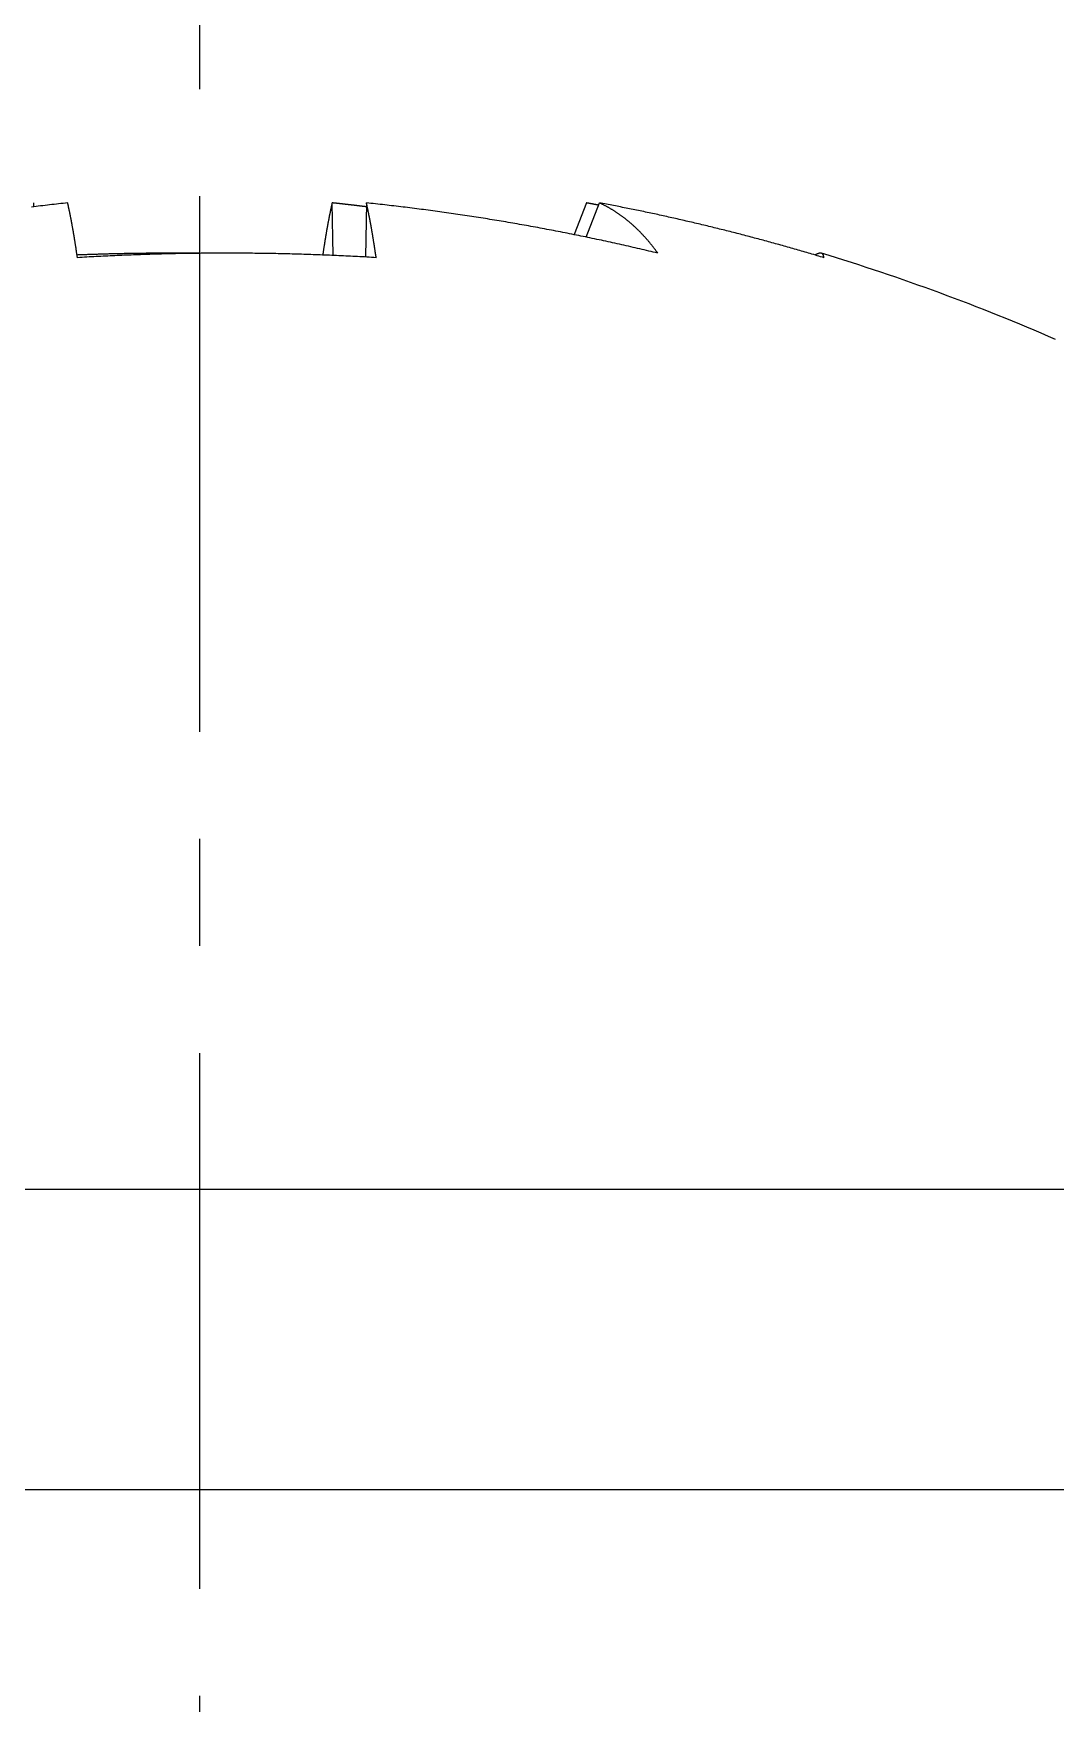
# Model space of a CAD drawing. Extents: x 8 to 293, y -214 to 82.
# Drawn here: x 80.088 to 82.474, y -82.019 to -78.121 of the extents above; entities that cross this region are included whole.
import ezdxf

# ---------------------------------------------------------------- set-up
doc = ezdxf.new("R2010")
doc.units = 0
doc.linetypes.add('CENTER', pattern=[2, 1.25, -0.25, 0.25, -0.25])
doc.layers.get('0').update_dxf_attribs({"linetype": 'CONTINUOUS'})
doc.layers.add('CENTER', color=1, linetype='CENTER')

msp = doc.modelspace()

# ---------------------------------------------------------------- linework, layer by layer
at = {"color": 7, "linetype": 'CONTINUOUS'}
for p, q in [((80.0878, -78.5169), (80.088, -78.526)), ((80.7873, -78.6396), (80.7852, -78.5169)), ((80.8651, -78.5169), (80.863, -78.6433)), ((81.3786, -78.5169), (81.3498, -78.591)), ((81.3779, -78.5968), (81.409, -78.5169)), ((83.4265, -80.8194), (77.5387, -80.8194)), ((72.4765, -81.5194), (88.4765, -81.5194))]:
    msp.add_line(p, q, dxfattribs=at)
for points in [[(80.1678, -78.5169, 0), (80.1625, -78.5174, 0), (80.1573, -78.518, 0), (80.152, -78.5186, 0), (80.1467, -78.5192, 0), (80.1415, -78.5198, 0), (80.1362, -78.5203, 0), (80.1309, -78.5209, 0), (80.1257, -78.5215, 0), (80.1204, -78.5222, 0), (80.1151, -78.5228, 0), (80.1099, -78.5234, 0), (80.1046, -78.524, 0), (80.0993, -78.5246, 0), (80.0941, -78.5253, 0), (80.0888, -78.5259, 0), (80.0836, -78.5266, 0)], [(80.1906, -78.6448, 0), (80.1904, -78.6436, 0), (80.1903, -78.6423, 0), (80.1901, -78.6411, 0), (80.1899, -78.6399, 0), (80.1897, -78.6387, 0), (80.1896, -78.6375, 0), (80.1894, -78.6363, 0), (80.1892, -78.6351, 0), (80.189, -78.6339, 0), (80.1888, -78.6327, 0), (80.1887, -78.6316, 0), (80.1885, -78.6304, 0), (80.1883, -78.6292, 0), (80.1881, -78.628, 0), (80.188, -78.6269, 0), (80.1878, -78.6257, 0), (80.1876, -78.6245, 0), (80.1874, -78.6234, 0), (80.1873, -78.6222, 0), (80.1871, -78.6211, 0), (80.1869, -78.6199, 0), (80.1867, -78.6188, 0), (80.1866, -78.6176, 0), (80.1864, -78.6165, 0), (80.1862, -78.6153, 0), (80.186, -78.6142, 0), (80.1858, -78.6131, 0), (80.1857, -78.612, 0), (80.1855, -78.6108, 0), (80.1853, -78.6097, 0), (80.1851, -78.6086, 0), (80.185, -78.6075, 0), (80.1848, -78.6064, 0), (80.1846, -78.6053, 0), (80.1844, -78.6042, 0), (80.1842, -78.6031, 0), (80.1841, -78.602, 0), (80.1839, -78.6009, 0), (80.1837, -78.5998, 0), (80.1835, -78.5987, 0), (80.1834, -78.5976, 0), (80.1832, -78.5966, 0), (80.183, -78.5955, 0), (80.1828, -78.5944, 0), (80.1827, -78.5933, 0), (80.1825, -78.5923, 0), (80.1823, -78.5912, 0), (80.1821, -78.5902, 0), (80.1819, -78.5891, 0), (80.1818, -78.5881, 0), (80.1816, -78.587, 0), (80.1814, -78.586, 0), (80.1812, -78.5849, 0), (80.1811, -78.5839, 0), (80.1809, -78.5829, 0), (80.1807, -78.5818, 0), (80.1805, -78.5808, 0), (80.1803, -78.5798, 0), (80.1802, -78.5788, 0), (80.18, -78.5778, 0), (80.1798, -78.5767, 0), (80.1796, -78.5757, 0), (80.1794, -78.5747, 0), (80.1793, -78.5737, 0), (80.1791, -78.5727, 0), (80.1789, -78.5717, 0), (80.1787, -78.5707, 0), (80.1786, -78.5698, 0), (80.1784, -78.5688, 0), (80.1782, -78.5678, 0), (80.178, -78.5668, 0), (80.1778, -78.5658, 0), (80.1777, -78.5649, 0), (80.1775, -78.5639, 0), (80.1773, -78.5629, 0), (80.1771, -78.562, 0), (80.1769, -78.561, 0), (80.1768, -78.5601, 0), (80.1766, -78.5591, 0), (80.1764, -78.5582, 0), (80.1762, -78.5572, 0), (80.1761, -78.5563, 0), (80.1759, -78.5554, 0), (80.1757, -78.5544, 0), (80.1755, -78.5535, 0), (80.1753, -78.5526, 0), (80.1752, -78.5517, 0), (80.175, -78.5507, 0), (80.1748, -78.5498, 0), (80.1746, -78.5489, 0), (80.1744, -78.548, 0), (80.1743, -78.5471, 0), (80.1741, -78.5462, 0), (80.1739, -78.5453, 0), (80.1737, -78.5444, 0), (80.1735, -78.5435, 0), (80.1734, -78.5426, 0), (80.1732, -78.5417, 0), (80.173, -78.5409, 0), (80.1728, -78.54, 0), (80.1726, -78.5391, 0), (80.1725, -78.5382, 0), (80.1723, -78.5374, 0), (80.1721, -78.5365, 0), (80.1719, -78.5357, 0), (80.1717, -78.5348, 0), (80.1716, -78.534, 0), (80.1714, -78.5331, 0), (80.1712, -78.5323, 0), (80.171, -78.5314, 0), (80.1708, -78.5306, 0), (80.1707, -78.5297, 0), (80.1705, -78.5289, 0), (80.1703, -78.5281, 0), (80.1701, -78.5273, 0), (80.1699, -78.5264, 0), (80.1698, -78.5256, 0), (80.1696, -78.5248, 0), (80.1694, -78.524, 0), (80.1692, -78.5232, 0), (80.169, -78.5224, 0), (80.1689, -78.5216, 0), (80.1687, -78.5208, 0), (80.1685, -78.52, 0), (80.1683, -78.5192, 0), (80.1681, -78.5184, 0), (80.168, -78.5176, 0), (80.1678, -78.5169, 0)], [(80.7852, -78.5169, 0), (80.785, -78.5176, 0), (80.7848, -78.5184, 0), (80.7847, -78.5191, 0), (80.7845, -78.5199, 0), (80.7843, -78.5206, 0), (80.7841, -78.5214, 0), (80.784, -78.5222, 0), (80.7838, -78.5229, 0), (80.7836, -78.5237, 0), (80.7834, -78.5245, 0), (80.7833, -78.5253, 0), (80.7831, -78.5261, 0), (80.7829, -78.5268, 0), (80.7828, -78.5276, 0), (80.7826, -78.5284, 0), (80.7824, -78.5292, 0), (80.7822, -78.53, 0), (80.7821, -78.5308, 0), (80.7819, -78.5316, 0), (80.7817, -78.5324, 0), (80.7815, -78.5332, 0), (80.7814, -78.5341, 0), (80.7812, -78.5349, 0), (80.781, -78.5357, 0), (80.7809, -78.5365, 0), (80.7807, -78.5373, 0), (80.7805, -78.5382, 0), (80.7803, -78.539, 0), (80.7802, -78.5399, 0), (80.78, -78.5407, 0), (80.7798, -78.5415, 0), (80.7796, -78.5424, 0), (80.7795, -78.5432, 0), (80.7793, -78.5441, 0), (80.7791, -78.5449, 0), (80.779, -78.5458, 0), (80.7788, -78.5467, 0), (80.7786, -78.5475, 0), (80.7784, -78.5484, 0), (80.7783, -78.5493, 0), (80.7781, -78.5502, 0), (80.7779, -78.551, 0), (80.7777, -78.5519, 0), (80.7776, -78.5528, 0), (80.7774, -78.5537, 0), (80.7772, -78.5546, 0), (80.7771, -78.5555, 0), (80.7769, -78.5564, 0), (80.7767, -78.5573, 0), (80.7765, -78.5582, 0), (80.7764, -78.5591, 0), (80.7762, -78.56, 0), (80.776, -78.5609, 0), (80.7759, -78.5618, 0), (80.7757, -78.5628, 0), (80.7755, -78.5637, 0), (80.7753, -78.5646, 0), (80.7752, -78.5655, 0), (80.775, -78.5665, 0), (80.7748, -78.5674, 0), (80.7747, -78.5684, 0), (80.7745, -78.5693, 0), (80.7743, -78.5702, 0), (80.7741, -78.5712, 0), (80.774, -78.5721, 0), (80.7738, -78.5731, 0), (80.7736, -78.5741, 0), (80.7735, -78.575, 0), (80.7733, -78.576, 0), (80.7731, -78.577, 0), (80.7729, -78.5779, 0), (80.7728, -78.5789, 0), (80.7726, -78.5799, 0), (80.7724, -78.5809, 0), (80.7723, -78.5819, 0), (80.7721, -78.5828, 0), (80.7719, -78.5838, 0), (80.7717, -78.5848, 0), (80.7716, -78.5858, 0), (80.7714, -78.5868, 0), (80.7712, -78.5878, 0), (80.7711, -78.5888, 0), (80.7709, -78.5898, 0), (80.7707, -78.5909, 0), (80.7706, -78.5919, 0), (80.7704, -78.5929, 0), (80.7702, -78.5939, 0), (80.77, -78.5949, 0), (80.7699, -78.596, 0), (80.7697, -78.597, 0), (80.7695, -78.598, 0), (80.7694, -78.5991, 0), (80.7692, -78.6001, 0), (80.769, -78.6012, 0), (80.7688, -78.6022, 0), (80.7687, -78.6033, 0), (80.7685, -78.6043, 0), (80.7683, -78.6054, 0), (80.7682, -78.6065, 0), (80.768, -78.6075, 0), (80.7678, -78.6086, 0), (80.7677, -78.6097, 0), (80.7675, -78.6107, 0), (80.7673, -78.6118, 0), (80.7671, -78.6129, 0), (80.767, -78.614, 0), (80.7668, -78.6151, 0), (80.7666, -78.6161, 0), (80.7665, -78.6172, 0), (80.7663, -78.6183, 0), (80.7661, -78.6194, 0), (80.766, -78.6205, 0), (80.7658, -78.6216, 0), (80.7656, -78.6228, 0), (80.7654, -78.6239, 0), (80.7653, -78.625, 0), (80.7651, -78.6261, 0), (80.7649, -78.6272, 0), (80.7648, -78.6283, 0), (80.7646, -78.6295, 0), (80.7644, -78.6306, 0), (80.7643, -78.6317, 0), (80.7641, -78.6329, 0), (80.7639, -78.634, 0), (80.7638, -78.6352, 0), (80.7636, -78.6363, 0), (80.7634, -78.6375, 0), (80.7632, -78.6386, 0)], [(80.865, -78.526, 0), (80.8643, -78.526, 0), (80.8637, -78.5259, 0), (80.8631, -78.5258, 0), (80.8625, -78.5257, 0), (80.8618, -78.5256, 0), (80.8612, -78.5256, 0), (80.8606, -78.5255, 0), (80.86, -78.5254, 0), (80.8594, -78.5253, 0), (80.8587, -78.5253, 0), (80.8581, -78.5252, 0), (80.8575, -78.5251, 0), (80.8569, -78.525, 0), (80.8562, -78.525, 0), (80.8556, -78.5249, 0), (80.855, -78.5248, 0), (80.8544, -78.5247, 0), (80.8537, -78.5247, 0), (80.8531, -78.5246, 0), (80.8525, -78.5245, 0), (80.8519, -78.5244, 0), (80.8513, -78.5244, 0), (80.8506, -78.5243, 0), (80.85, -78.5242, 0), (80.8494, -78.5241, 0), (80.8488, -78.5241, 0), (80.8481, -78.524, 0), (80.8475, -78.5239, 0), (80.8469, -78.5238, 0), (80.8463, -78.5238, 0), (80.8456, -78.5237, 0), (80.845, -78.5236, 0), (80.8444, -78.5235, 0), (80.8438, -78.5235, 0), (80.8432, -78.5234, 0), (80.8425, -78.5233, 0), (80.8419, -78.5233, 0), (80.8413, -78.5232, 0), (80.8407, -78.5231, 0), (80.84, -78.523, 0), (80.8394, -78.523, 0), (80.8388, -78.5229, 0), (80.8382, -78.5228, 0), (80.8375, -78.5227, 0), (80.8369, -78.5227, 0), (80.8363, -78.5226, 0), (80.8357, -78.5225, 0), (80.835, -78.5224, 0), (80.8344, -78.5224, 0), (80.8338, -78.5223, 0), (80.8332, -78.5222, 0), (80.8326, -78.5222, 0), (80.8319, -78.5221, 0), (80.8313, -78.522, 0), (80.8307, -78.5219, 0), (80.8301, -78.5219, 0), (80.8294, -78.5218, 0), (80.8288, -78.5217, 0), (80.8282, -78.5216, 0), (80.8276, -78.5216, 0), (80.8269, -78.5215, 0), (80.8263, -78.5214, 0), (80.8257, -78.5214, 0), (80.8251, -78.5213, 0), (80.8245, -78.5212, 0), (80.8238, -78.5211, 0), (80.8232, -78.5211, 0), (80.8226, -78.521, 0), (80.822, -78.5209, 0), (80.8213, -78.5209, 0), (80.8207, -78.5208, 0), (80.8201, -78.5207, 0), (80.8195, -78.5206, 0), (80.8188, -78.5206, 0), (80.8182, -78.5205, 0), (80.8176, -78.5204, 0), (80.817, -78.5204, 0), (80.8163, -78.5203, 0), (80.8157, -78.5202, 0), (80.8151, -78.5202, 0), (80.8145, -78.5201, 0), (80.8139, -78.52, 0), (80.8132, -78.5199, 0), (80.8126, -78.5199, 0), (80.812, -78.5198, 0), (80.8114, -78.5197, 0), (80.8107, -78.5197, 0), (80.8101, -78.5196, 0), (80.8095, -78.5195, 0), (80.8089, -78.5195, 0), (80.8082, -78.5194, 0), (80.8076, -78.5193, 0), (80.807, -78.5192, 0), (80.8064, -78.5192, 0), (80.8057, -78.5191, 0), (80.8051, -78.519, 0), (80.8045, -78.519, 0), (80.8039, -78.5189, 0), (80.8033, -78.5188, 0), (80.8026, -78.5188, 0), (80.802, -78.5187, 0), (80.8014, -78.5186, 0), (80.8008, -78.5186, 0), (80.8001, -78.5185, 0), (80.7995, -78.5184, 0), (80.7989, -78.5184, 0), (80.7983, -78.5183, 0), (80.7976, -78.5182, 0), (80.797, -78.5181, 0), (80.7964, -78.5181, 0), (80.7958, -78.518, 0), (80.7952, -78.5179, 0), (80.7945, -78.5179, 0), (80.7939, -78.5178, 0), (80.7933, -78.5177, 0), (80.7927, -78.5177, 0), (80.792, -78.5176, 0), (80.7914, -78.5175, 0), (80.7908, -78.5175, 0), (80.7902, -78.5174, 0), (80.7895, -78.5173, 0), (80.7889, -78.5173, 0), (80.7883, -78.5172, 0), (80.7877, -78.5171, 0), (80.787, -78.5171, 0), (80.7864, -78.517, 0), (80.7858, -78.5169, 0), (80.7852, -78.5169, 0)], [(80.8879, -78.6448, 0), (80.8878, -78.6436, 0), (80.8876, -78.6423, 0), (80.8874, -78.6411, 0), (80.8872, -78.6399, 0), (80.8871, -78.6387, 0), (80.8869, -78.6375, 0), (80.8867, -78.6363, 0), (80.8865, -78.6351, 0), (80.8864, -78.6339, 0), (80.8862, -78.6327, 0), (80.886, -78.6316, 0), (80.8858, -78.6304, 0), (80.8857, -78.6292, 0), (80.8855, -78.628, 0), (80.8853, -78.6269, 0), (80.8851, -78.6257, 0), (80.8849, -78.6245, 0), (80.8848, -78.6234, 0), (80.8846, -78.6222, 0), (80.8844, -78.6211, 0), (80.8842, -78.6199, 0), (80.8841, -78.6188, 0), (80.8839, -78.6176, 0), (80.8837, -78.6165, 0), (80.8835, -78.6153, 0), (80.8834, -78.6142, 0), (80.8832, -78.6131, 0), (80.883, -78.612, 0), (80.8828, -78.6108, 0), (80.8827, -78.6097, 0), (80.8825, -78.6086, 0), (80.8823, -78.6075, 0), (80.8821, -78.6064, 0), (80.8819, -78.6053, 0), (80.8818, -78.6042, 0), (80.8816, -78.6031, 0), (80.8814, -78.602, 0), (80.8812, -78.6009, 0), (80.8811, -78.5998, 0), (80.8809, -78.5987, 0), (80.8807, -78.5976, 0), (80.8805, -78.5966, 0), (80.8803, -78.5955, 0), (80.8802, -78.5944, 0), (80.88, -78.5933, 0), (80.8798, -78.5923, 0), (80.8796, -78.5912, 0), (80.8795, -78.5902, 0), (80.8793, -78.5891, 0), (80.8791, -78.5881, 0), (80.8789, -78.587, 0), (80.8787, -78.586, 0), (80.8786, -78.5849, 0), (80.8784, -78.5839, 0), (80.8782, -78.5829, 0), (80.878, -78.5818, 0), (80.8779, -78.5808, 0), (80.8777, -78.5798, 0), (80.8775, -78.5788, 0), (80.8773, -78.5778, 0), (80.8771, -78.5767, 0), (80.877, -78.5757, 0), (80.8768, -78.5747, 0), (80.8766, -78.5737, 0), (80.8764, -78.5727, 0), (80.8763, -78.5717, 0), (80.8761, -78.5707, 0), (80.8759, -78.5698, 0), (80.8757, -78.5688, 0), (80.8755, -78.5678, 0), (80.8754, -78.5668, 0), (80.8752, -78.5658, 0), (80.875, -78.5649, 0), (80.8748, -78.5639, 0), (80.8746, -78.5629, 0), (80.8745, -78.562, 0), (80.8743, -78.561, 0), (80.8741, -78.5601, 0), (80.8739, -78.5591, 0), (80.8737, -78.5582, 0), (80.8736, -78.5572, 0), (80.8734, -78.5563, 0), (80.8732, -78.5554, 0), (80.873, -78.5544, 0), (80.8729, -78.5535, 0), (80.8727, -78.5526, 0), (80.8725, -78.5517, 0), (80.8723, -78.5507, 0), (80.8721, -78.5498, 0), (80.872, -78.5489, 0), (80.8718, -78.548, 0), (80.8716, -78.5471, 0), (80.8714, -78.5462, 0), (80.8712, -78.5453, 0), (80.8711, -78.5444, 0), (80.8709, -78.5435, 0), (80.8707, -78.5426, 0), (80.8705, -78.5417, 0), (80.8703, -78.5409, 0), (80.8702, -78.54, 0), (80.87, -78.5391, 0), (80.8698, -78.5382, 0), (80.8696, -78.5374, 0), (80.8694, -78.5365, 0), (80.8693, -78.5357, 0), (80.8691, -78.5348, 0), (80.8689, -78.534, 0), (80.8687, -78.5331, 0), (80.8685, -78.5323, 0), (80.8684, -78.5314, 0), (80.8682, -78.5306, 0), (80.868, -78.5297, 0), (80.8678, -78.5289, 0), (80.8676, -78.5281, 0), (80.8675, -78.5273, 0), (80.8673, -78.5264, 0), (80.8671, -78.5256, 0), (80.8669, -78.5248, 0), (80.8667, -78.524, 0), (80.8666, -78.5232, 0), (80.8664, -78.5224, 0), (80.8662, -78.5216, 0), (80.866, -78.5208, 0), (80.8658, -78.52, 0), (80.8657, -78.5192, 0), (80.8655, -78.5184, 0), (80.8653, -78.5176, 0), (80.8651, -78.5169, 0)], [(81.5454, -78.6343, 0), (81.5402, -78.633, 0), (81.5349, -78.6318, 0), (81.5297, -78.6305, 0), (81.5244, -78.6293, 0), (81.5191, -78.628, 0), (81.5139, -78.6268, 0), (81.5086, -78.6255, 0), (81.5033, -78.6243, 0), (81.498, -78.6231, 0), (81.4928, -78.6219, 0), (81.4875, -78.6207, 0), (81.4822, -78.6195, 0), (81.477, -78.6183, 0), (81.4717, -78.6171, 0), (81.4664, -78.6159, 0), (81.4611, -78.6147, 0), (81.4558, -78.6135, 0), (81.4506, -78.6123, 0), (81.4453, -78.6112, 0), (81.44, -78.61, 0), (81.4347, -78.6088, 0), (81.4294, -78.6077, 0), (81.4241, -78.6065, 0), (81.4189, -78.6054, 0), (81.4136, -78.6043, 0), (81.4083, -78.6031, 0), (81.403, -78.602, 0), (81.3977, -78.6009, 0), (81.3924, -78.5998, 0), (81.3871, -78.5987, 0), (81.3818, -78.5976, 0), (81.3765, -78.5965, 0), (81.3712, -78.5954, 0), (81.366, -78.5943, 0), (81.3607, -78.5932, 0), (81.3554, -78.5921, 0), (81.3501, -78.5911, 0), (81.3448, -78.59, 0), (81.3395, -78.5889, 0), (81.3342, -78.5879, 0), (81.3289, -78.5868, 0), (81.3236, -78.5858, 0), (81.3183, -78.5848, 0), (81.313, -78.5837, 0), (81.3076, -78.5827, 0), (81.3023, -78.5817, 0), (81.297, -78.5807, 0), (81.2917, -78.5797, 0), (81.2864, -78.5787, 0), (81.2811, -78.5777, 0), (81.2758, -78.5767, 0), (81.2705, -78.5757, 0), (81.2652, -78.5747, 0), (81.2599, -78.5737, 0), (81.2546, -78.5727, 0), (81.2492, -78.5718, 0), (81.2439, -78.5708, 0), (81.2386, -78.5699, 0), (81.2333, -78.5689, 0), (81.228, -78.568, 0), (81.2227, -78.567, 0), (81.2173, -78.5661, 0), (81.212, -78.5652, 0), (81.2067, -78.5643, 0), (81.2014, -78.5633, 0), (81.1961, -78.5624, 0), (81.1907, -78.5615, 0), (81.1854, -78.5606, 0), (81.1801, -78.5597, 0), (81.1748, -78.5588, 0), (81.1695, -78.558, 0), (81.1641, -78.5571, 0), (81.1588, -78.5562, 0), (81.1535, -78.5554, 0), (81.1482, -78.5545, 0), (81.1428, -78.5536, 0), (81.1375, -78.5528, 0), (81.1322, -78.5519, 0), (81.1268, -78.5511, 0), (81.1215, -78.5503, 0), (81.1162, -78.5494, 0), (81.1109, -78.5486, 0), (81.1055, -78.5478, 0), (81.1002, -78.547, 0), (81.0949, -78.5462, 0), (81.0895, -78.5454, 0), (81.0842, -78.5446, 0), (81.0789, -78.5438, 0), (81.0735, -78.543, 0), (81.0682, -78.5423, 0), (81.0629, -78.5415, 0), (81.0575, -78.5407, 0), (81.0522, -78.54, 0), (81.0468, -78.5392, 0), (81.0415, -78.5385, 0), (81.0362, -78.5377, 0), (81.0308, -78.537, 0), (81.0255, -78.5362, 0), (81.0201, -78.5355, 0), (81.0148, -78.5348, 0), (81.0095, -78.5341, 0), (81.0041, -78.5334, 0), (80.9988, -78.5327, 0), (80.9934, -78.532, 0), (80.9881, -78.5313, 0), (80.9828, -78.5306, 0), (80.9774, -78.5299, 0), (80.9721, -78.5292, 0), (80.9667, -78.5286, 0), (80.9614, -78.5279, 0), (80.956, -78.5272, 0), (80.9507, -78.5266, 0), (80.9453, -78.5259, 0), (80.94, -78.5253, 0), (80.9347, -78.5246, 0), (80.9293, -78.524, 0), (80.924, -78.5234, 0), (80.9186, -78.5228, 0), (80.9133, -78.5222, 0), (80.9079, -78.5215, 0), (80.9026, -78.5209, 0), (80.8972, -78.5203, 0), (80.8919, -78.5198, 0), (80.8865, -78.5192, 0), (80.8812, -78.5186, 0), (80.8758, -78.518, 0), (80.8705, -78.5174, 0), (80.8651, -78.5169, 0)], [(81.4069, -78.5223, 0), (81.4067, -78.5222, 0), (81.4065, -78.5222, 0), (81.4063, -78.5221, 0), (81.406, -78.5221, 0), (81.4058, -78.522, 0), (81.4056, -78.522, 0), (81.4054, -78.522, 0), (81.4052, -78.5219, 0), (81.4049, -78.5219, 0), (81.4047, -78.5218, 0), (81.4045, -78.5218, 0), (81.4043, -78.5217, 0), (81.404, -78.5217, 0), (81.4038, -78.5217, 0), (81.4036, -78.5216, 0), (81.4034, -78.5216, 0), (81.4032, -78.5215, 0), (81.4029, -78.5215, 0), (81.4027, -78.5214, 0), (81.4025, -78.5214, 0), (81.4023, -78.5214, 0), (81.4021, -78.5213, 0), (81.4018, -78.5213, 0), (81.4016, -78.5212, 0), (81.4014, -78.5212, 0), (81.4012, -78.5212, 0), (81.401, -78.5211, 0), (81.4007, -78.5211, 0), (81.4005, -78.521, 0), (81.4003, -78.521, 0), (81.4001, -78.5209, 0), (81.3999, -78.5209, 0), (81.3996, -78.5209, 0), (81.3994, -78.5208, 0), (81.3992, -78.5208, 0), (81.399, -78.5207, 0), (81.3987, -78.5207, 0), (81.3985, -78.5206, 0), (81.3983, -78.5206, 0), (81.3981, -78.5206, 0), (81.3979, -78.5205, 0), (81.3976, -78.5205, 0), (81.3974, -78.5204, 0), (81.3972, -78.5204, 0), (81.397, -78.5203, 0), (81.3968, -78.5203, 0), (81.3965, -78.5203, 0), (81.3963, -78.5202, 0), (81.3961, -78.5202, 0), (81.3959, -78.5201, 0), (81.3957, -78.5201, 0), (81.3954, -78.52, 0), (81.3952, -78.52, 0), (81.395, -78.52, 0), (81.3948, -78.5199, 0), (81.3945, -78.5199, 0), (81.3943, -78.5198, 0), (81.3941, -78.5198, 0), (81.3939, -78.5198, 0), (81.3937, -78.5197, 0), (81.3934, -78.5197, 0), (81.3932, -78.5196, 0), (81.393, -78.5196, 0), (81.3928, -78.5195, 0), (81.3926, -78.5195, 0), (81.3923, -78.5195, 0), (81.3921, -78.5194, 0), (81.3919, -78.5194, 0), (81.3917, -78.5193, 0), (81.3915, -78.5193, 0), (81.3912, -78.5192, 0), (81.391, -78.5192, 0), (81.3908, -78.5192, 0), (81.3906, -78.5191, 0), (81.3903, -78.5191, 0), (81.3901, -78.519, 0), (81.3899, -78.519, 0), (81.3897, -78.519, 0), (81.3895, -78.5189, 0), (81.3892, -78.5189, 0), (81.389, -78.5188, 0), (81.3888, -78.5188, 0), (81.3886, -78.5187, 0), (81.3884, -78.5187, 0), (81.3881, -78.5187, 0), (81.3879, -78.5186, 0), (81.3877, -78.5186, 0), (81.3875, -78.5185, 0), (81.3873, -78.5185, 0), (81.387, -78.5185, 0), (81.3868, -78.5184, 0), (81.3866, -78.5184, 0), (81.3864, -78.5183, 0), (81.3861, -78.5183, 0), (81.3859, -78.5182, 0), (81.3857, -78.5182, 0), (81.3855, -78.5182, 0), (81.3853, -78.5181, 0), (81.385, -78.5181, 0), (81.3848, -78.518, 0), (81.3846, -78.518, 0), (81.3844, -78.518, 0), (81.3842, -78.5179, 0), (81.3839, -78.5179, 0), (81.3837, -78.5178, 0), (81.3835, -78.5178, 0), (81.3833, -78.5177, 0), (81.3831, -78.5177, 0), (81.3828, -78.5177, 0), (81.3826, -78.5176, 0), (81.3824, -78.5176, 0), (81.3822, -78.5175, 0), (81.3819, -78.5175, 0), (81.3817, -78.5175, 0), (81.3815, -78.5174, 0), (81.3813, -78.5174, 0), (81.3811, -78.5173, 0), (81.3808, -78.5173, 0), (81.3806, -78.5172, 0), (81.3804, -78.5172, 0), (81.3802, -78.5172, 0), (81.38, -78.5171, 0), (81.3797, -78.5171, 0), (81.3795, -78.517, 0), (81.3793, -78.517, 0), (81.3791, -78.517, 0), (81.3789, -78.5169, 0), (81.3786, -78.5169, 0)], [(81.9336, -78.645, 0), (81.9295, -78.6438, 0), (81.9255, -78.6426, 0), (81.9214, -78.6413, 0), (81.9174, -78.6401, 0), (81.9133, -78.6389, 0), (81.9093, -78.6377, 0), (81.9053, -78.6365, 0), (81.9012, -78.6353, 0), (81.8972, -78.6341, 0), (81.8931, -78.6329, 0), (81.8891, -78.6318, 0), (81.885, -78.6306, 0), (81.881, -78.6294, 0), (81.8769, -78.6282, 0), (81.8728, -78.627, 0), (81.8688, -78.6259, 0), (81.8647, -78.6247, 0), (81.8607, -78.6235, 0), (81.8566, -78.6224, 0), (81.8526, -78.6212, 0), (81.8485, -78.6201, 0), (81.8444, -78.6189, 0), (81.8404, -78.6178, 0), (81.8363, -78.6166, 0), (81.8323, -78.6155, 0), (81.8282, -78.6144, 0), (81.8241, -78.6132, 0), (81.8201, -78.6121, 0), (81.816, -78.611, 0), (81.8119, -78.6099, 0), (81.8078, -78.6088, 0), (81.8038, -78.6076, 0), (81.7997, -78.6065, 0), (81.7956, -78.6054, 0), (81.7916, -78.6043, 0), (81.7875, -78.6032, 0), (81.7834, -78.6021, 0), (81.7793, -78.601, 0), (81.7753, -78.5999, 0), (81.7712, -78.5989, 0), (81.7671, -78.5978, 0), (81.763, -78.5967, 0), (81.7589, -78.5956, 0), (81.7549, -78.5945, 0), (81.7508, -78.5935, 0), (81.7467, -78.5924, 0), (81.7426, -78.5913, 0), (81.7385, -78.5903, 0), (81.7344, -78.5892, 0), (81.7303, -78.5882, 0), (81.7263, -78.5871, 0), (81.7222, -78.5861, 0), (81.7181, -78.585, 0), (81.714, -78.584, 0), (81.7099, -78.583, 0), (81.7058, -78.5819, 0), (81.7017, -78.5809, 0), (81.6976, -78.5799, 0), (81.6935, -78.5789, 0), (81.6894, -78.5779, 0), (81.6853, -78.5768, 0), (81.6812, -78.5758, 0), (81.6771, -78.5748, 0), (81.673, -78.5738, 0), (81.6689, -78.5728, 0), (81.6648, -78.5718, 0), (81.6607, -78.5708, 0), (81.6566, -78.5698, 0), (81.6525, -78.5689, 0), (81.6484, -78.5679, 0), (81.6443, -78.5669, 0), (81.6402, -78.5659, 0), (81.6361, -78.5649, 0), (81.632, -78.564, 0), (81.6279, -78.563, 0), (81.6238, -78.562, 0), (81.6197, -78.5611, 0), (81.6155, -78.5601, 0), (81.6114, -78.5592, 0), (81.6073, -78.5582, 0), (81.6032, -78.5573, 0), (81.5991, -78.5564, 0), (81.595, -78.5554, 0), (81.5909, -78.5545, 0), (81.5867, -78.5536, 0), (81.5826, -78.5526, 0), (81.5785, -78.5517, 0), (81.5744, -78.5508, 0), (81.5703, -78.5499, 0), (81.5661, -78.549, 0), (81.562, -78.548, 0), (81.5579, -78.5471, 0), (81.5538, -78.5462, 0), (81.5497, -78.5453, 0), (81.5455, -78.5444, 0), (81.5414, -78.5436, 0), (81.5373, -78.5427, 0), (81.5332, -78.5418, 0), (81.529, -78.5409, 0), (81.5249, -78.54, 0), (81.5208, -78.5391, 0), (81.5166, -78.5383, 0), (81.5125, -78.5374, 0), (81.5084, -78.5365, 0), (81.5042, -78.5357, 0), (81.5001, -78.5348, 0), (81.496, -78.534, 0), (81.4918, -78.5331, 0), (81.4877, -78.5323, 0), (81.4836, -78.5314, 0), (81.4794, -78.5306, 0), (81.4753, -78.5298, 0), (81.4712, -78.5289, 0), (81.467, -78.5281, 0), (81.4629, -78.5273, 0), (81.4587, -78.5265, 0), (81.4546, -78.5256, 0), (81.4505, -78.5248, 0), (81.4463, -78.524, 0), (81.4422, -78.5232, 0), (81.438, -78.5224, 0), (81.4339, -78.5216, 0), (81.4298, -78.5208, 0), (81.4256, -78.52, 0), (81.4215, -78.5192, 0), (81.4173, -78.5184, 0), (81.4132, -78.5176, 0), (81.409, -78.5169, 0)], [(81.5454, -78.6343, 0), (81.5445, -78.633, 0), (81.5436, -78.6318, 0), (81.5427, -78.6305, 0), (81.5418, -78.6293, 0), (81.5408, -78.628, 0), (81.5399, -78.6268, 0), (81.539, -78.6255, 0), (81.538, -78.6243, 0), (81.5371, -78.6231, 0), (81.5362, -78.6219, 0), (81.5352, -78.6207, 0), (81.5343, -78.6195, 0), (81.5333, -78.6183, 0), (81.5324, -78.6171, 0), (81.5314, -78.6159, 0), (81.5305, -78.6147, 0), (81.5295, -78.6135, 0), (81.5286, -78.6123, 0), (81.5276, -78.6112, 0), (81.5266, -78.61, 0), (81.5257, -78.6088, 0), (81.5247, -78.6077, 0), (81.5237, -78.6065, 0), (81.5228, -78.6054, 0), (81.5218, -78.6043, 0), (81.5208, -78.6031, 0), (81.5198, -78.602, 0), (81.5189, -78.6009, 0), (81.5179, -78.5998, 0), (81.5169, -78.5987, 0), (81.5159, -78.5976, 0), (81.5149, -78.5965, 0), (81.5139, -78.5954, 0), (81.5129, -78.5943, 0), (81.5119, -78.5932, 0), (81.5109, -78.5921, 0), (81.5099, -78.5911, 0), (81.5089, -78.59, 0), (81.5079, -78.5889, 0), (81.5069, -78.5879, 0), (81.5059, -78.5868, 0), (81.5049, -78.5858, 0), (81.5039, -78.5848, 0), (81.5028, -78.5837, 0), (81.5018, -78.5827, 0), (81.5008, -78.5817, 0), (81.4998, -78.5807, 0), (81.4987, -78.5797, 0), (81.4977, -78.5787, 0), (81.4967, -78.5777, 0), (81.4956, -78.5767, 0), (81.4946, -78.5757, 0), (81.4936, -78.5747, 0), (81.4925, -78.5737, 0), (81.4915, -78.5727, 0), (81.4904, -78.5718, 0), (81.4894, -78.5708, 0), (81.4883, -78.5699, 0), (81.4873, -78.5689, 0), (81.4862, -78.568, 0), (81.4852, -78.567, 0), (81.4841, -78.5661, 0), (81.483, -78.5652, 0), (81.482, -78.5643, 0), (81.4809, -78.5633, 0), (81.4798, -78.5624, 0), (81.4788, -78.5615, 0), (81.4777, -78.5606, 0), (81.4766, -78.5597, 0), (81.4755, -78.5588, 0), (81.4744, -78.558, 0), (81.4734, -78.5571, 0), (81.4723, -78.5562, 0), (81.4712, -78.5554, 0), (81.4701, -78.5545, 0), (81.469, -78.5536, 0), (81.4679, -78.5528, 0), (81.4668, -78.5519, 0), (81.4657, -78.5511, 0), (81.4646, -78.5503, 0), (81.4635, -78.5494, 0), (81.4624, -78.5486, 0), (81.4613, -78.5478, 0), (81.4602, -78.547, 0), (81.4591, -78.5462, 0), (81.4579, -78.5454, 0), (81.4568, -78.5446, 0), (81.4557, -78.5438, 0), (81.4546, -78.543, 0), (81.4535, -78.5423, 0), (81.4523, -78.5415, 0), (81.4512, -78.5407, 0), (81.4501, -78.54, 0), (81.4489, -78.5392, 0), (81.4478, -78.5385, 0), (81.4467, -78.5377, 0), (81.4455, -78.537, 0), (81.4444, -78.5362, 0), (81.4432, -78.5355, 0), (81.4421, -78.5348, 0), (81.4409, -78.5341, 0), (81.4398, -78.5334, 0), (81.4386, -78.5327, 0), (81.4375, -78.532, 0), (81.4363, -78.5313, 0), (81.4351, -78.5306, 0), (81.434, -78.5299, 0), (81.4328, -78.5292, 0), (81.4316, -78.5286, 0), (81.4305, -78.5279, 0), (81.4293, -78.5272, 0), (81.4281, -78.5266, 0), (81.4269, -78.5259, 0), (81.4258, -78.5253, 0), (81.4246, -78.5246, 0), (81.4234, -78.524, 0), (81.4222, -78.5234, 0), (81.421, -78.5228, 0), (81.4198, -78.5222, 0), (81.4186, -78.5215, 0), (81.4174, -78.5209, 0), (81.4162, -78.5203, 0), (81.415, -78.5198, 0), (81.4138, -78.5192, 0), (81.4126, -78.5186, 0), (81.4114, -78.518, 0), (81.4102, -78.5174, 0), (81.409, -78.5169, 0)], [(80.4765, -78.6346, 0), (80.4742, -78.6346, 0), (80.472, -78.6346, 0), (80.4698, -78.6346, 0), (80.4675, -78.6345, 0), (80.4653, -78.6345, 0), (80.463, -78.6345, 0), (80.4608, -78.6345, 0), (80.4585, -78.6345, 0), (80.4563, -78.6345, 0), (80.4541, -78.6344, 0), (80.4518, -78.6344, 0), (80.4496, -78.6344, 0), (80.4473, -78.6344, 0), (80.4451, -78.6344, 0), (80.4428, -78.6344, 0), (80.4406, -78.6344, 0), (80.4384, -78.6343, 0), (80.4361, -78.6343, 0), (80.4339, -78.6343, 0), (80.4316, -78.6343, 0), (80.4294, -78.6343, 0), (80.4271, -78.6343, 0), (80.4249, -78.6343, 0), (80.4227, -78.6343, 0), (80.4204, -78.6343, 0), (80.4182, -78.6343, 0), (80.4159, -78.6343, 0), (80.4137, -78.6343, 0), (80.4115, -78.6343, 0), (80.4092, -78.6343, 0), (80.407, -78.6343, 0), (80.4047, -78.6343, 0), (80.4025, -78.6343, 0), (80.4002, -78.6343, 0), (80.398, -78.6343, 0), (80.3958, -78.6343, 0), (80.3935, -78.6343, 0), (80.3913, -78.6343, 0), (80.389, -78.6343, 0), (80.3868, -78.6344, 0), (80.3845, -78.6344, 0), (80.3823, -78.6344, 0), (80.3801, -78.6344, 0), (80.3778, -78.6344, 0), (80.3756, -78.6344, 0), (80.3733, -78.6344, 0), (80.3711, -78.6344, 0), (80.3689, -78.6345, 0), (80.3666, -78.6345, 0), (80.3644, -78.6345, 0), (80.3621, -78.6345, 0), (80.3599, -78.6345, 0), (80.3577, -78.6346, 0), (80.3554, -78.6346, 0), (80.3532, -78.6346, 0), (80.3509, -78.6346, 0), (80.3487, -78.6347, 0), (80.3464, -78.6347, 0), (80.3442, -78.6347, 0), (80.342, -78.6347, 0), (80.3397, -78.6348, 0), (80.3375, -78.6348, 0), (80.3352, -78.6348, 0), (80.333, -78.6349, 0), (80.3308, -78.6349, 0), (80.3285, -78.6349, 0), (80.3263, -78.6349, 0), (80.324, -78.635, 0), (80.3218, -78.635, 0), (80.3196, -78.6351, 0), (80.3173, -78.6351, 0), (80.3151, -78.6351, 0), (80.3128, -78.6352, 0), (80.3106, -78.6352, 0), (80.3084, -78.6352, 0), (80.3061, -78.6353, 0), (80.3039, -78.6353, 0), (80.3016, -78.6354, 0), (80.2994, -78.6354, 0), (80.2972, -78.6355, 0), (80.2949, -78.6355, 0), (80.2927, -78.6356, 0), (80.2904, -78.6356, 0), (80.2882, -78.6356, 0), (80.286, -78.6357, 0), (80.2837, -78.6357, 0), (80.2815, -78.6358, 0), (80.2792, -78.6358, 0), (80.277, -78.6359, 0), (80.2748, -78.636, 0), (80.2725, -78.636, 0), (80.2703, -78.6361, 0), (80.268, -78.6361, 0), (80.2658, -78.6362, 0), (80.2636, -78.6362, 0), (80.2613, -78.6363, 0), (80.2591, -78.6363, 0), (80.2568, -78.6364, 0), (80.2546, -78.6365, 0), (80.2524, -78.6365, 0), (80.2501, -78.6366, 0), (80.2479, -78.6367, 0), (80.2457, -78.6367, 0), (80.2434, -78.6368, 0), (80.2412, -78.6369, 0), (80.2389, -78.6369, 0), (80.2367, -78.637, 0), (80.2345, -78.6371, 0), (80.2322, -78.6371, 0), (80.23, -78.6372, 0), (80.2277, -78.6373, 0), (80.2255, -78.6373, 0), (80.2233, -78.6374, 0), (80.221, -78.6375, 0), (80.2188, -78.6376, 0), (80.2166, -78.6376, 0), (80.2143, -78.6377, 0), (80.2121, -78.6378, 0), (80.2098, -78.6379, 0), (80.2076, -78.6379, 0), (80.2054, -78.638, 0), (80.2031, -78.6381, 0), (80.2009, -78.6382, 0), (80.1987, -78.6383, 0), (80.1964, -78.6384, 0), (80.1942, -78.6384, 0), (80.1919, -78.6385, 0), (80.1897, -78.6386, 0)], [(80.8879, -78.6448, 0), (80.8825, -78.6445, 0), (80.8771, -78.6441, 0), (80.8717, -78.6438, 0), (80.8662, -78.6435, 0), (80.8608, -78.6432, 0), (80.8554, -78.6429, 0), (80.8499, -78.6426, 0), (80.8445, -78.6423, 0), (80.8391, -78.642, 0), (80.8336, -78.6418, 0), (80.8282, -78.6415, 0), (80.8228, -78.6412, 0), (80.8173, -78.641, 0), (80.8119, -78.6407, 0), (80.8065, -78.6404, 0), (80.801, -78.6402, 0), (80.7956, -78.64, 0), (80.7901, -78.6397, 0), (80.7847, -78.6395, 0), (80.7793, -78.6393, 0), (80.7738, -78.639, 0), (80.7684, -78.6388, 0), (80.763, -78.6386, 0), (80.7575, -78.6384, 0), (80.7521, -78.6382, 0), (80.7466, -78.638, 0), (80.7412, -78.6378, 0), (80.7357, -78.6376, 0), (80.7303, -78.6374, 0), (80.7249, -78.6373, 0), (80.7194, -78.6371, 0), (80.714, -78.6369, 0), (80.7085, -78.6368, 0), (80.7031, -78.6366, 0), (80.6976, -78.6364, 0), (80.6922, -78.6363, 0), (80.6867, -78.6362, 0), (80.6813, -78.636, 0), (80.6759, -78.6359, 0), (80.6704, -78.6358, 0), (80.665, -78.6357, 0), (80.6595, -78.6355, 0), (80.6541, -78.6354, 0), (80.6486, -78.6353, 0), (80.6432, -78.6352, 0), (80.6377, -78.6351, 0), (80.6323, -78.635, 0), (80.6268, -78.635, 0), (80.6214, -78.6349, 0), (80.6159, -78.6348, 0), (80.6105, -78.6347, 0), (80.605, -78.6347, 0), (80.5996, -78.6346, 0), (80.5941, -78.6346, 0), (80.5887, -78.6345, 0), (80.5832, -78.6345, 0), (80.5778, -78.6344, 0), (80.5723, -78.6344, 0), (80.5669, -78.6344, 0), (80.5614, -78.6343, 0), (80.556, -78.6343, 0), (80.5505, -78.6343, 0), (80.5451, -78.6343, 0), (80.5396, -78.6343, 0), (80.5341, -78.6343, 0), (80.5287, -78.6343, 0), (80.5232, -78.6343, 0), (80.5178, -78.6343, 0), (80.5123, -78.6344, 0), (80.5069, -78.6344, 0), (80.5014, -78.6344, 0), (80.496, -78.6345, 0), (80.4905, -78.6345, 0), (80.4851, -78.6346, 0), (80.4796, -78.6346, 0), (80.4742, -78.6347, 0), (80.4687, -78.6347, 0), (80.4632, -78.6348, 0), (80.4578, -78.6349, 0), (80.4523, -78.635, 0), (80.4469, -78.635, 0), (80.4414, -78.6351, 0), (80.436, -78.6352, 0), (80.4305, -78.6353, 0), (80.4251, -78.6354, 0), (80.4196, -78.6355, 0), (80.4142, -78.6357, 0), (80.4087, -78.6358, 0), (80.4032, -78.6359, 0), (80.3978, -78.636, 0), (80.3923, -78.6362, 0), (80.3869, -78.6363, 0), (80.3814, -78.6364, 0), (80.376, -78.6366, 0), (80.3705, -78.6368, 0), (80.3651, -78.6369, 0), (80.3596, -78.6371, 0), (80.3542, -78.6373, 0), (80.3487, -78.6374, 0), (80.3432, -78.6376, 0), (80.3378, -78.6378, 0), (80.3323, -78.638, 0), (80.3269, -78.6382, 0), (80.3214, -78.6384, 0), (80.316, -78.6386, 0), (80.3105, -78.6388, 0), (80.3051, -78.639, 0), (80.2996, -78.6393, 0), (80.2942, -78.6395, 0), (80.2887, -78.6397, 0), (80.2833, -78.64, 0), (80.2778, -78.6402, 0), (80.2724, -78.6404, 0), (80.2669, -78.6407, 0), (80.2615, -78.641, 0), (80.256, -78.6412, 0), (80.2506, -78.6415, 0), (80.2451, -78.6418, 0), (80.2397, -78.642, 0), (80.2342, -78.6423, 0), (80.2288, -78.6426, 0), (80.2233, -78.6429, 0), (80.2179, -78.6432, 0), (80.2124, -78.6435, 0), (80.207, -78.6438, 0), (80.2015, -78.6441, 0), (80.1961, -78.6445, 0), (80.1906, -78.6448, 0)], [(81.9328, -78.6448, 0), (81.9328, -78.6445, 0), (81.9328, -78.6442, 0), (81.9328, -78.644, 0), (81.9328, -78.6437, 0), (81.9328, -78.6435, 0), (81.9328, -78.6432, 0), (81.9328, -78.643, 0), (81.9327, -78.6427, 0), (81.9327, -78.6425, 0), (81.9327, -78.6423, 0), (81.9327, -78.642, 0), (81.9326, -78.6418, 0), (81.9326, -78.6416, 0), (81.9326, -78.6414, 0), (81.9325, -78.6411, 0), (81.9325, -78.6409, 0), (81.9324, -78.6407, 0), (81.9324, -78.6405, 0), (81.9323, -78.6403, 0), (81.9323, -78.6401, 0), (81.9322, -78.6399, 0), (81.9322, -78.6397, 0), (81.9321, -78.6395, 0), (81.9321, -78.6393, 0), (81.932, -78.6391, 0), (81.9319, -78.639, 0), (81.9319, -78.6388, 0), (81.9318, -78.6386, 0), (81.9317, -78.6384, 0), (81.9316, -78.6383, 0), (81.9316, -78.6381, 0), (81.9315, -78.6379, 0), (81.9314, -78.6378, 0), (81.9313, -78.6376, 0), (81.9312, -78.6375, 0), (81.9311, -78.6373, 0), (81.931, -78.6372, 0), (81.9309, -78.6371, 0), (81.9308, -78.6369, 0), (81.9307, -78.6368, 0), (81.9306, -78.6367, 0), (81.9305, -78.6365, 0), (81.9304, -78.6364, 0), (81.9303, -78.6363, 0), (81.9302, -78.6362, 0), (81.9301, -78.6361, 0), (81.93, -78.636, 0), (81.9298, -78.6358, 0), (81.9297, -78.6357, 0), (81.9296, -78.6356, 0), (81.9295, -78.6356, 0), (81.9293, -78.6355, 0), (81.9292, -78.6354, 0), (81.9291, -78.6353, 0), (81.9289, -78.6352, 0), (81.9288, -78.6351, 0), (81.9287, -78.6351, 0), (81.9285, -78.635, 0), (81.9284, -78.6349, 0), (81.9282, -78.6349, 0), (81.9281, -78.6348, 0), (81.9279, -78.6347, 0), (81.9277, -78.6347, 0), (81.9276, -78.6346, 0), (81.9274, -78.6346, 0), (81.9273, -78.6345, 0), (81.9271, -78.6345, 0), (81.9269, -78.6345, 0), (81.9268, -78.6344, 0), (81.9266, -78.6344, 0), (81.9264, -78.6344, 0), (81.9262, -78.6344, 0), (81.926, -78.6343, 0), (81.9259, -78.6343, 0), (81.9257, -78.6343, 0), (81.9255, -78.6343, 0), (81.9253, -78.6343, 0), (81.9251, -78.6343, 0), (81.9249, -78.6343, 0), (81.9247, -78.6343, 0), (81.9245, -78.6343, 0), (81.9243, -78.6343, 0), (81.9241, -78.6343, 0), (81.9239, -78.6344, 0), (81.9237, -78.6344, 0), (81.9235, -78.6344, 0), (81.9232, -78.6344, 0), (81.923, -78.6345, 0), (81.9228, -78.6345, 0), (81.9226, -78.6345, 0), (81.9224, -78.6346, 0), (81.9221, -78.6346, 0), (81.9219, -78.6347, 0), (81.9217, -78.6347, 0), (81.9214, -78.6348, 0), (81.9212, -78.6349, 0), (81.921, -78.6349, 0), (81.9207, -78.635, 0), (81.9205, -78.6351, 0), (81.9202, -78.6351, 0), (81.92, -78.6352, 0), (81.9197, -78.6353, 0), (81.9195, -78.6354, 0), (81.9192, -78.6355, 0), (81.9189, -78.6356, 0), (81.9187, -78.6356, 0), (81.9184, -78.6357, 0), (81.9181, -78.6359, 0), (81.9179, -78.636, 0), (81.9176, -78.6361, 0), (81.9173, -78.6362, 0), (81.9171, -78.6363, 0), (81.9168, -78.6364, 0), (81.9165, -78.6365, 0), (81.9162, -78.6367, 0), (81.9159, -78.6368, 0), (81.9156, -78.6369, 0), (81.9153, -78.6371, 0), (81.915, -78.6372, 0), (81.9147, -78.6373, 0), (81.9144, -78.6375, 0), (81.9141, -78.6376, 0), (81.9138, -78.6378, 0), (81.9135, -78.6379, 0), (81.9132, -78.6381, 0), (81.9129, -78.6383, 0), (81.9126, -78.6384, 0), (81.9123, -78.6386, 0)]]:
    msp.add_polyline3d(points, dxfattribs=at)
msp.add_arc((80.4765, -83.4194), 5, 66.4529, 73.1285, dxfattribs=at)
at = {"layer": 'CENTER', "color": 1, "linetype": 'CENTER'}
msp.add_line((80.4765, -167.7512), (80.4765, -16.4212), dxfattribs=at)

doc.saveas('drawing.dxf')
